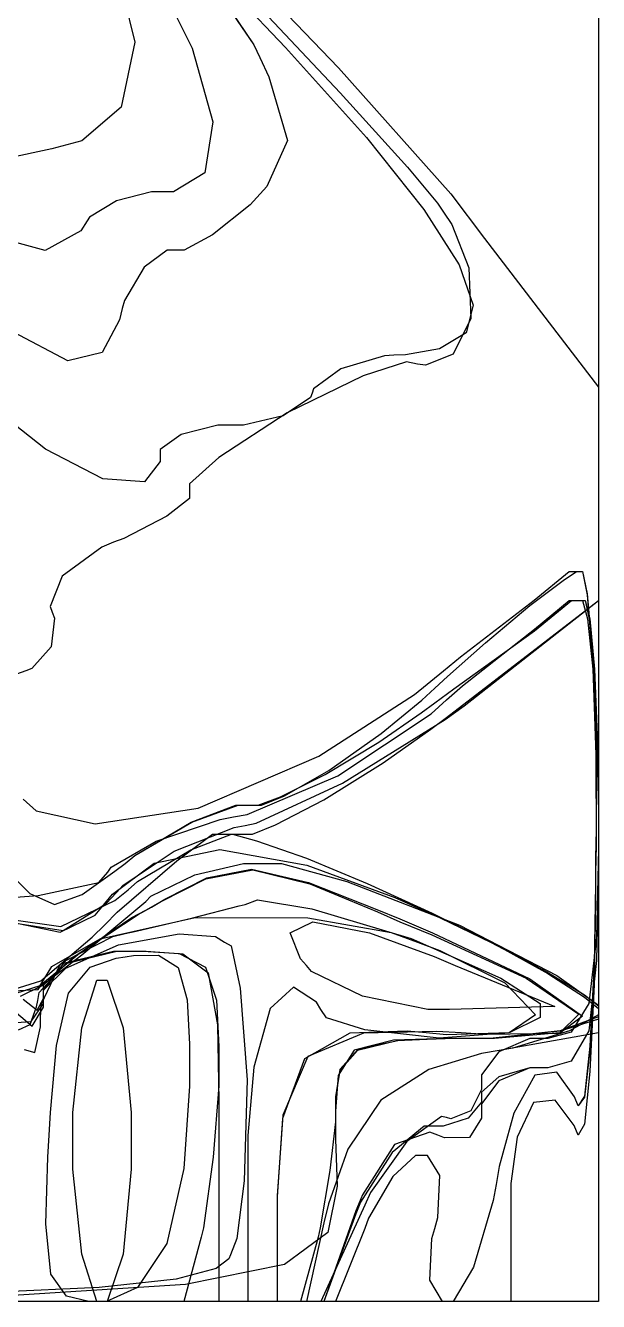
# Model space of a CAD drawing. Extents: x 0 to 1.19, y 0.01 to 1.31.
# Drawn here: x 0.9832 to 1.1875, y 0.0139 to 0.469 of the extents above; entities that cross this region are included whole.
import ezdxf

# ---------------------------------------------------------------- set-up
doc = ezdxf.new("R2010")
doc.units = 0
doc.layers.get('0').update_dxf_attribs({"linetype": 'CONTINUOUS'})

msp = doc.modelspace()

# ---------------------------------------------------------------- linework, layer by layer
at = {"color": 250}
for p, q in [((1.1875, 1.30556), (1.1875, 0.01389)), ((1.02512, 0.52653), (1.09483, 0.45388)), ((1.04791, 0.49067), (1.0759, 0.46115)), ((1.06386, 0.47846), (1.09543, 0.44504)), ((1.05593, 0.47493), (1.06456, 0.46208)), ((1.06456, 0.46208), (1.06668, 0.45763)), ((1.0759, 0.46115), (1.10476, 0.42904)), ((1.06668, 0.45763), (1.06999, 0.45068)), ((1.06999, 0.45068), (1.07666, 0.42801)), ((1.09483, 0.45388), (1.13487, 0.40896)), ((1.09543, 0.44504), (1.11936, 0.41846)), ((1.07666, 0.42801), (1.06928, 0.41157)), ((1.10476, 0.42904), (1.12527, 0.40343)), ((1.11936, 0.41846), (1.13015, 0.4056)), ((1.06928, 0.41157), (1.06565, 0.40766)), ((1.06326, 0.40506), (1.04986, 0.39437)), ((1.06565, 0.40766), (1.06326, 0.40506)), ((1.13015, 0.4056), (1.13227, 0.40245)), ((1.13487, 0.40896), (1.14686, 0.39307)), ((1.12527, 0.40343), (1.13786, 0.38368)), ((1.13227, 0.40245), (1.13525, 0.39806)), ((1.13525, 0.39806), (1.14122, 0.3826)), ((1.04986, 0.39437), (1.03977, 0.38889)), ((1.14686, 0.39307), (1.1875, 0.33995)), ((1.03369, 0.38889), (1.0255, 0.38281)), ((1.03646, 0.38889), (1.03369, 0.38889)), ((1.03977, 0.38889), (1.03646, 0.38889)), ((1.0255, 0.38281), (1.01845, 0.37093)), ((1.13786, 0.38368), (1.1428, 0.36925)), ((1.14122, 0.3826), (1.14204, 0.36447)), ((1.01845, 0.37093), (1.01769, 0.36806)), ((1.1428, 0.36925), (1.1403, 0.35943)), ((1.01769, 0.36806), (1.01666, 0.36399)), ((1.14204, 0.36447), (1.13563, 0.35178)), ((0.99826, 0.34934), (0.97884, 0.35959)), ((1.01666, 0.36399), (1.01047, 0.35238)), ((1.1403, 0.35943), (1.13081, 0.35373)), ((1.01047, 0.35238), (0.99826, 0.34934)), ((1.11117, 0.35118), (1.09565, 0.34657)), ((1.11458, 0.3514), (1.11117, 0.35118)), ((1.11865, 0.35156), (1.11458, 0.3514)), ((1.13081, 0.35373), (1.11865, 0.35156)), ((1.13563, 0.35178), (1.12587, 0.34782)), ((1.09565, 0.34657), (1.08588, 0.33941)), ((1.11903, 0.34907), (1.10362, 0.34408)), ((1.12294, 0.34825), (1.11903, 0.34907)), ((1.12587, 0.34782), (1.12294, 0.34825)), ((1.10362, 0.34408), (1.07644, 0.33084)), ((1.08539, 0.33784), (1.08485, 0.33632)), ((1.08588, 0.33941), (1.08539, 0.33784)), ((1.1875, 0.33995), (1.1875, 0.01389)), ((1.08485, 0.33632), (1.07509, 0.32981)), ((0.99034, 0.31793), (0.97287, 0.33165)), ((1.07644, 0.33084), (1.05214, 0.31489)), ((1.07509, 0.32981), (1.06093, 0.32639)), ((1.03863, 0.32313), (1.03125, 0.31776)), ((1.05181, 0.32639), (1.03863, 0.32313)), ((1.05626, 0.32639), (1.05181, 0.32639)), ((1.06093, 0.32639), (1.05626, 0.32639)), ((1.0108, 0.30729), (0.99034, 0.31793)), ((1.03125, 0.31776), (1.03125, 0.31597)), ((1.03125, 0.31597), (1.03125, 0.31353)), ((1.05214, 0.31489), (1.04167, 0.30556)), ((1.03125, 0.31353), (1.02555, 0.30621)), ((1.02555, 0.30621), (1.0108, 0.30729)), ((1.04167, 0.30556), (1.04167, 0.30241)), ((1.04167, 0.30241), (1.04167, 0.30035)), ((1.04167, 0.30035), (1.03358, 0.294)), ((1.03358, 0.294), (1.01823, 0.28602)), ((1.01042, 0.28293), (0.9962, 0.27262)), ((1.01459, 0.28472), (1.01042, 0.28293)), ((1.01823, 0.28602), (1.01459, 0.28472)), ((1.16455, 0.26405), (1.17708, 0.27431)), ((1.17486, 0.27105), (1.17963, 0.27431)), ((1.17708, 0.27431), (1.18126, 0.27431)), ((1.17963, 0.27431), (1.18126, 0.27431)), ((1.18126, 0.27431), (1.1818, 0.27431)), ((1.18126, 0.27431), (1.1818, 0.27431)), ((1.1818, 0.27431), (1.18348, 0.2659)), ((1.1818, 0.27431), (1.18348, 0.26628)), ((0.9962, 0.27262), (0.99192, 0.26183)), ((1.16303, 0.2621), (1.17486, 0.27105)), ((1.13824, 0.24387), (1.16455, 0.26405)), ((1.18348, 0.26628), (1.18538, 0.24436)), ((1.18348, 0.2659), (1.18538, 0.24295)), ((0.99192, 0.26183), (0.99273, 0.25971)), ((0.99273, 0.25971), (0.99349, 0.25765)), ((1.14724, 0.24886), (1.16303, 0.2621)), ((1.16466, 0.25309), (1.17784, 0.26389)), ((1.17784, 0.26389), (1.18229, 0.26389)), ((1.18229, 0.26389), (1.18278, 0.26389)), ((1.18278, 0.26389), (1.18441, 0.25624)), ((0.99349, 0.25765), (0.9923, 0.2474)), ((1.18441, 0.25624), (1.18593, 0.23541)), ((1.13591, 0.23242), (1.16466, 0.25309)), ((0.9923, 0.2474), (0.98541, 0.23969)), ((1.13363, 0.23676), (1.14724, 0.24886)), ((1.13227, 0.23888), (1.13824, 0.24387)), ((1.18538, 0.24436), (1.18652, 0.21191)), ((1.18538, 0.24295), (1.18652, 0.20888)), ((0.98334, 0.23888), (0.97705, 0.23655)), ((0.98541, 0.23969), (0.98334, 0.23888)), ((1.12185, 0.23036), (1.13227, 0.23888)), ((1.12918, 0.23264), (1.13363, 0.23676)), ((1.12451, 0.22841), (1.12918, 0.23264)), ((1.12918, 0.22743), (1.13591, 0.23242)), ((1.18593, 0.23541), (1.18669, 0.20459)), ((1.08773, 0.20844), (1.12185, 0.23036)), ((1.10997, 0.21647), (1.12451, 0.22841)), ((1.10921, 0.21343), (1.12429, 0.2238)), ((1.12429, 0.2238), (1.12918, 0.22743)), ((1.09136, 0.20323), (1.10997, 0.21647)), ((1.09006, 0.20182), (1.10921, 0.21343)), ((1.18652, 0.21191), (1.18663, 0.18213)), ((1.04476, 0.18983), (1.08773, 0.20844)), ((1.18652, 0.20888), (1.18663, 0.17746)), ((1.07406, 0.1939), (1.09006, 0.20182)), ((1.07552, 0.19428), (1.09136, 0.20323)), ((1.18669, 0.20459), (1.18663, 0.17638)), ((0.98231, 0.19303), (0.98703, 0.18891)), ((1.06613, 0.19097), (1.07406, 0.1939)), ((1.06728, 0.19097), (1.07552, 0.19428)), ((0.98703, 0.18891), (1.00803, 0.18424)), ((1.00803, 0.18424), (1.04476, 0.18983)), ((1.04226, 0.1849), (1.05821, 0.19097)), ((1.04243, 0.1849), (1.05903, 0.19097)), ((1.05821, 0.19097), (1.06353, 0.19097)), ((1.05903, 0.19097), (1.06456, 0.19097)), ((1.06353, 0.19097), (1.06613, 0.19097)), ((1.06456, 0.19097), (1.06728, 0.19097)), ((1.02214, 0.17301), (1.04243, 0.1849)), ((1.02214, 0.17301), (1.04226, 0.1849)), ((1.18663, 0.18213), (1.18647, 0.1722)), ((1.01877, 0.17014), (1.02214, 0.17301)), ((1.01877, 0.17014), (1.02214, 0.17301)), ((1.18663, 0.17746), (1.18647, 0.16699)), ((1.18663, 0.17638), (1.18647, 0.16699)), ((1.01497, 0.16732), (1.01877, 0.17014)), ((1.01497, 0.16732), (1.01877, 0.17014)), ((1.18647, 0.1722), (1.18647, 0.16271)), ((0.97575, 0.16819), (0.98475, 0.15945)), ((0.97575, 0.16819), (0.98475, 0.15945)), ((1.00336, 0.15902), (1.01497, 0.16732)), ((1.00336, 0.15902), (1.01497, 0.16732)), ((1.18647, 0.16699), (1.18647, 0.15701)), ((1.18647, 0.16699), (1.18647, 0.15804)), ((0.98475, 0.15945), (0.99349, 0.15544)), ((0.98475, 0.15945), (0.99349, 0.15544)), ((1.18647, 0.16271), (1.18593, 0.13422)), ((0.99349, 0.15544), (1.00336, 0.15902)), ((0.99349, 0.15544), (1.00336, 0.15902)), ((1.18647, 0.15804), (1.18593, 0.13113)), ((1.18647, 0.15701), (1.18593, 0.1269)), ((1.18593, 0.13422), (1.18446, 0.10493)), ((1.18593, 0.13113), (1.18446, 0.10346)), ((1.18593, 0.1269), (1.18446, 0.09592)), ((1.18446, 0.10493), (1.18251, 0.08713)), ((1.18446, 0.10346), (1.18251, 0.08675)), ((1.17269, 0.0957), (1.16482, 0.09462)), ((1.17269, 0.0957), (1.16482, 0.09462)), ((1.17898, 0.08691), (1.17269, 0.0957)), ((1.17898, 0.08691), (1.17269, 0.0957)), ((1.18446, 0.09592), (1.18251, 0.07709)), ((1.16482, 0.09462), (1.15733, 0.08105)), ((1.16482, 0.09462), (1.15733, 0.08105)), ((1.18023, 0.08366), (1.17898, 0.08691)), ((1.18023, 0.08366), (1.17898, 0.08691)), ((1.18251, 0.08713), (1.18023, 0.08366)), ((1.18251, 0.08675), (1.18023, 0.08366)), ((1.16433, 0.08485), (1.15853, 0.07254)), ((1.17204, 0.08567), (1.16433, 0.08485)), ((1.17887, 0.07666), (1.17204, 0.08567)), ((1.18023, 0.08366), (1.18023, 0.08366)), ((1.18023, 0.08366), (1.18023, 0.08366)), ((1.15733, 0.08105), (1.15213, 0.06201)), ((1.15733, 0.08105), (1.15213, 0.06201)), ((1.18023, 0.07324), (1.17887, 0.07666)), ((1.18251, 0.07709), (1.18023, 0.07324)), ((1.18023, 0.07324), (1.18023, 0.07324)), ((1.15853, 0.07254), (1.15625, 0.05594)), ((1.12229, 0.06597), (1.11415, 0.05843)), ((1.12229, 0.06597), (1.11415, 0.05843)), ((1.125, 0.06597), (1.12229, 0.06597)), ((1.125, 0.06597), (1.12229, 0.06597)), ((1.12647, 0.06597), (1.125, 0.06597)), ((1.12647, 0.06597), (1.125, 0.06597)), ((1.13097, 0.05881), (1.12647, 0.06597)), ((1.13097, 0.05881), (1.12647, 0.06597)), ((1.15213, 0.06201), (1.15104, 0.05556)), ((1.15213, 0.06201), (1.15104, 0.05556)), ((1.11415, 0.05843), (1.10547, 0.04362)), ((1.11415, 0.05843), (1.10547, 0.04362)), ((1.13021, 0.04384), (1.13097, 0.05881)), ((1.13021, 0.04384), (1.13097, 0.05881)), ((1.15104, 0.05556), (1.14996, 0.04986)), ((1.15104, 0.05556), (1.14996, 0.04986)), ((1.15625, 0.05594), (1.15625, 0.05035)), ((1.15625, 0.05035), (1.15625, 0.01389)), ((1.14996, 0.04986), (1.14296, 0.02615)), ((1.14996, 0.04986), (1.14296, 0.02615)), ((1.10547, 0.04362), (1.10417, 0.03993)), ((1.10547, 0.04362), (1.10417, 0.03993)), ((1.12918, 0.03993), (1.13021, 0.04384)), ((1.12918, 0.03993), (1.13021, 0.04384)), ((1.10417, 0.03993), (1.09375, 0.01389)), ((1.10417, 0.03993), (1.09375, 0.01389)), ((1.12809, 0.0363), (1.12918, 0.03993)), ((1.12809, 0.0363), (1.12918, 0.03993)), ((1.12733, 0.02148), (1.12809, 0.0363)), ((1.12733, 0.02148), (1.12809, 0.0363)), ((1.14296, 0.02615), (1.13574, 0.01389)), ((1.14296, 0.02615), (1.13574, 0.01389)), ((1.13184, 0.01389), (1.12733, 0.02148)), ((1.13184, 0.01389), (1.12733, 0.02148)), ((1.1875, 0.01389), (0, 0.01389)), ((1.1875, 0.01389), (0, 0.01389)), ((1.15625, 0.01389), (0, 0.01389)), ((1.09375, 0.01389), (0, 0.01389)), ((1.09375, 0.01389), (0, 0.01389)), ((1.13336, 0.01389), (1.13184, 0.01389)), ((1.13336, 0.01389), (1.13184, 0.01389)), ((1.13574, 0.01389), (1.13336, 0.01389)), ((1.13574, 0.01389), (1.13336, 0.01389))]:
    msp.add_line(p, q, dxfattribs=at)
at = {"color": 27}
for p, q in [((1.01487, 0.49246), (1.02214, 0.46311)), ((1.02214, 0.46311), (1.01725, 0.43989)), ((1.01725, 0.43989), (1.00326, 0.42784)), ((1.00326, 0.42784), (0.99794, 0.42638)), ((0.99262, 0.42502), (0.97651, 0.4216)), ((0.99794, 0.42638), (0.99262, 0.42502)), ((1.13959, 0.2264), (1.1875, 0.26389)), ((1.1875, 0.26389), (1.1875, 0.1097)), ((1.13281, 0.22146), (1.13959, 0.2264)), ((1.09619, 0.19878), (1.13281, 0.22146)), ((1.06538, 0.18452), (1.09619, 0.19878)), ((1.03619, 0.17448), (1.05756, 0.18294)), ((1.05756, 0.18294), (1.06147, 0.1837)), ((1.06147, 0.1837), (1.06538, 0.18452)), ((1.01796, 0.16233), (1.03619, 0.17448)), ((1.01194, 0.15582), (1.01563, 0.15972)), ((1.01563, 0.15972), (1.01796, 0.16233)), ((0.99658, 0.14621), (1.01194, 0.15582)), ((0.97814, 0.14904), (0.99658, 0.14621)), ((1.1875, 0.1097), (1.15207, 0.10346)), ((1.14573, 0.10232), (1.12706, 0.09668)), ((1.15207, 0.10346), (1.14573, 0.10232)), ((1.12706, 0.09668), (1.10986, 0.08567)), ((1.10986, 0.08567), (1.09814, 0.0682)), ((1.09814, 0.0682), (1.0912, 0.04867)), ((1.0912, 0.04867), (1.08957, 0.04199)), ((1.08957, 0.04199), (1.08333, 0.01389)), ((1.08333, 0.01389), (0, 0.01389))]:
    msp.add_line(p, q, dxfattribs=at)
at = {"color": 39}
for p, q in [((1.02707, 0.49219), (1.04264, 0.46088)), ((1.04264, 0.46088), (1.04997, 0.43462)), ((1.04997, 0.43462), (1.04709, 0.4165)), ((1.04709, 0.4165), (1.03597, 0.40972)), ((1.0281, 0.40972), (1.01563, 0.40647)), ((1.03228, 0.40972), (1.0281, 0.40972)), ((1.03597, 0.40972), (1.03228, 0.40972)), ((1.01563, 0.40647), (1.00597, 0.40061)), ((1.00597, 0.40061), (1.00521, 0.39931)), ((1.00521, 0.39931), (1.00293, 0.39572)), ((0.99013, 0.38878), (0.96837, 0.39464)), ((1.00293, 0.39572), (0.99013, 0.38878)), ((1.16471, 0.25363), (1.17708, 0.26389)), ((1.17708, 0.26389), (1.18126, 0.26389)), ((1.18126, 0.26389), (1.1818, 0.26389)), ((1.1818, 0.26389), (1.18354, 0.25732)), ((1.18354, 0.25732), (1.18549, 0.23942)), ((1.13905, 0.23345), (1.16471, 0.25363)), ((1.18549, 0.23942), (1.18696, 0.21294)), ((1.13336, 0.22846), (1.13905, 0.23345)), ((1.12788, 0.22353), (1.13336, 0.22846)), ((1.09451, 0.20139), (1.12788, 0.22353)), ((1.18696, 0.21294), (1.1875, 0.18869)), ((1.06223, 0.18761), (1.09451, 0.20139)), ((1.05257, 0.18576), (1.05729, 0.18679)), ((1.05729, 0.18679), (1.06223, 0.18761)), ((1.1875, 0.18869), (1.1875, 0.18056)), ((1.02978, 0.17811), (1.05257, 0.18576)), ((1.01378, 0.16884), (1.02978, 0.17811)), ((1.1875, 0.18056), (1.1875, 0.16933)), ((1.01248, 0.16699), (1.01378, 0.16884)), ((1.1875, 0.16933), (1.18685, 0.13547)), ((1.00933, 0.16336), (1.01248, 0.16699)), ((0.98763, 0.15864), (1.00933, 0.16336)), ((0.94021, 0.15544), (0.98763, 0.15864)), ((1.18685, 0.13547), (1.18408, 0.11041)), ((1.18408, 0.11041), (1.17779, 0.09956)), ((1.16298, 0.09722), (1.15191, 0.09397)), ((1.16667, 0.09722), (1.16298, 0.09722)), ((1.16943, 0.09722), (1.16667, 0.09722)), ((1.17779, 0.09956), (1.16943, 0.09722)), ((1.15191, 0.09397), (1.14583, 0.0886)), ((1.14583, 0.0886), (1.14583, 0.08681)), ((1.14583, 0.08681), (1.14583, 0.08496)), ((1.14583, 0.08496), (1.141, 0.07926)), ((1.141, 0.07926), (1.13211, 0.07639)), ((1.12532, 0.07639), (1.11393, 0.06706)), ((1.12918, 0.07639), (1.12532, 0.07639)), ((1.13211, 0.07639), (1.12918, 0.07639)), ((1.11393, 0.06706), (1.10259, 0.04932)), ((1.10259, 0.04932), (1.10102, 0.04514)), ((1.10102, 0.04514), (1.08957, 0.01389)), ((1.08957, 0.01389), (0, 0.01389))]:
    msp.add_line(p, q, dxfattribs=at)
at = {"color": 29}
for p, q in [((1.05577, 0.47493), (1.06456, 0.46208)), ((1.06456, 0.46208), (1.06668, 0.45763)), ((1.06668, 0.45763), (1.06999, 0.45068)), ((1.06999, 0.45068), (1.07666, 0.42801)), ((1.07666, 0.42801), (1.06928, 0.41157)), ((1.06928, 0.41157), (1.06565, 0.40766)), ((1.06326, 0.40506), (1.04986, 0.39437)), ((1.06565, 0.40766), (1.06326, 0.40506)), ((1.04986, 0.39437), (1.03977, 0.38889)), ((1.03369, 0.38889), (1.0255, 0.38281)), ((1.03646, 0.38889), (1.03369, 0.38889)), ((1.03977, 0.38889), (1.03646, 0.38889)), ((1.0255, 0.38281), (1.01845, 0.37093)), ((1.01845, 0.37093), (1.01769, 0.36806)), ((1.01769, 0.36806), (1.01666, 0.36399)), ((0.99826, 0.34934), (0.97884, 0.35959)), ((1.01666, 0.36399), (1.01047, 0.35238)), ((1.01047, 0.35238), (0.99826, 0.34934)), ((1.16466, 0.25309), (1.17784, 0.26389)), ((1.17784, 0.26389), (1.18229, 0.26389)), ((1.18229, 0.26389), (1.18278, 0.26389)), ((1.18278, 0.26389), (1.18441, 0.25732)), ((1.18441, 0.25732), (1.18603, 0.23942)), ((1.13591, 0.23242), (1.16466, 0.25309)), ((1.18603, 0.23942), (1.18712, 0.21294)), ((1.12918, 0.22743), (1.13591, 0.23242)), ((1.10921, 0.21343), (1.12429, 0.2238)), ((1.12429, 0.2238), (1.12918, 0.22743)), ((1.09006, 0.20182), (1.10921, 0.21343)), ((1.18712, 0.21294), (1.1875, 0.18869)), ((1.07406, 0.1939), (1.09006, 0.20182)), ((1.06613, 0.19097), (1.07406, 0.1939)), ((1.04226, 0.1849), (1.05821, 0.19097)), ((1.05821, 0.19097), (1.06353, 0.19097)), ((1.06353, 0.19097), (1.06613, 0.19097)), ((1.1875, 0.18869), (1.1875, 0.18056)), ((1.02214, 0.17301), (1.04226, 0.1849)), ((1.1875, 0.18056), (1.1875, 0.16933)), ((1.01877, 0.17014), (1.02214, 0.17301)), ((1.01497, 0.16732), (1.01877, 0.17014)), ((1.1875, 0.16933), (1.18685, 0.13547)), ((0.97575, 0.16819), (0.98475, 0.15945)), ((1.00336, 0.15902), (1.01497, 0.16732)), ((0.98475, 0.15945), (0.99349, 0.15544)), ((0.99349, 0.15544), (1.00336, 0.15902)), ((1.18685, 0.13547), (1.18408, 0.11041)), ((1.18408, 0.11041), (1.17779, 0.09956)), ((1.16298, 0.09722), (1.15191, 0.09256)), ((1.16667, 0.09722), (1.16298, 0.09722)), ((1.16943, 0.09722), (1.16667, 0.09722)), ((1.17779, 0.09956), (1.16943, 0.09722)), ((1.15191, 0.09256), (1.14583, 0.08436)), ((1.14583, 0.08436), (1.14583, 0.0816)), ((1.14583, 0.07932), (1.14149, 0.07237)), ((1.14583, 0.0816), (1.14583, 0.07932)), ((1.12733, 0.07433), (1.1148, 0.06988)), ((1.13021, 0.07324), (1.12733, 0.07433)), ((1.13254, 0.07221), (1.13021, 0.07324)), ((1.1148, 0.06988), (1.10335, 0.05192)), ((1.14149, 0.07237), (1.13254, 0.07221)), ((1.10335, 0.05192), (1.10102, 0.04617)), ((1.10102, 0.04617), (1.08957, 0.01389)), ((1.08957, 0.01389), (0, 0.01389))]:
    msp.add_line(p, q, dxfattribs=at)
at = {"color": 37}
for p, q in [((1.13336, 0.22222), (1.1875, 0.26389)), ((1.1875, 0.26389), (1.1875, 0.1097)), ((1.12777, 0.21804), (1.13336, 0.22222)), ((1.11068, 0.20605), (1.12777, 0.21804)), ((1.08957, 0.19282), (1.11068, 0.20605)), ((1.07237, 0.18387), (1.08957, 0.19282)), ((1.06418, 0.18056), (1.07237, 0.18387)), ((1.04216, 0.17497), (1.05664, 0.18056)), ((1.05664, 0.18056), (1.06147, 0.18056)), ((1.06147, 0.18056), (1.06418, 0.18056)), ((1.02317, 0.16363), (1.04216, 0.17497)), ((1.02902, 0.17019), (1.05246, 0.17508)), ((1.05246, 0.17508), (1.0835, 0.16949)), ((1.01416, 0.15918), (1.02902, 0.17019)), ((1.0835, 0.16949), (1.11485, 0.15799)), ((1.01508, 0.15685), (1.0198, 0.16075)), ((1.0198, 0.16075), (1.02317, 0.16363)), ((0.99582, 0.14762), (1.01508, 0.15685)), ((1.01042, 0.15451), (1.01416, 0.15918)), ((1.11485, 0.15799), (1.125, 0.15348)), ((0.97656, 0.15039), (0.99582, 0.14762)), ((0.99555, 0.14556), (1.00803, 0.15169)), ((1.00803, 0.15169), (1.01042, 0.15451)), ((1.125, 0.15348), (1.13108, 0.15072)), ((1.13108, 0.15072), (1.14925, 0.14198)), ((0.97786, 0.14931), (0.99555, 0.14556)), ((1.14925, 0.14198), (1.16911, 0.13151)), ((1.16911, 0.13151), (1.18256, 0.12321)), ((1.18256, 0.12321), (1.1875, 0.11936)), ((1.1875, 0.11936), (1.1875, 0.11806)), ((1.1875, 0.11616), (1.17719, 0.11041)), ((1.1875, 0.11806), (1.1875, 0.11616)), ((1.1875, 0.1097), (1.15207, 0.10346)), ((1.17719, 0.11041), (1.15701, 0.10428)), ((1.14573, 0.10232), (1.12706, 0.09668)), ((1.14573, 0.10232), (1.12706, 0.09668)), ((1.15207, 0.10346), (1.14573, 0.10232)), ((1.15207, 0.10346), (1.14573, 0.10232)), ((1.15701, 0.10428), (1.15207, 0.10346)), ((1.12706, 0.09668), (1.10986, 0.08567)), ((1.12706, 0.09668), (1.10986, 0.08567)), ((1.10986, 0.08567), (1.09814, 0.0682)), ((1.10986, 0.08567), (1.09814, 0.0682)), ((1.09814, 0.0682), (1.0912, 0.04867)), ((1.09814, 0.0682), (1.0912, 0.04867)), ((1.0912, 0.04867), (1.08957, 0.04199)), ((1.0912, 0.04867), (1.08957, 0.04199)), ((1.08957, 0.04199), (1.08333, 0.01389)), ((1.08957, 0.04199), (1.08333, 0.01389)), ((1.08333, 0.01389), (0, 0.01389)), ((1.08333, 0.01389), (0, 0.01389))]:
    msp.add_line(p, q, dxfattribs=at)
at = {"color": 251}
for p, q in [((1.13959, 0.2264), (1.1875, 0.26389)), ((1.1875, 0.26389), (1.1875, 0.18576)), ((1.13281, 0.22146), (1.13959, 0.2264)), ((1.09619, 0.19878), (1.13281, 0.22146)), ((1.06538, 0.18452), (1.09619, 0.19878)), ((1.03619, 0.17448), (1.05756, 0.18294)), ((1.05756, 0.18294), (1.06147, 0.1837)), ((1.06147, 0.1837), (1.06538, 0.18452)), ((1.1875, 0.18576), (1.1875, 0.17529)), ((1.01796, 0.16233), (1.03619, 0.17448)), ((1.1875, 0.17529), (1.18685, 0.14372)), ((1.01194, 0.15582), (1.01563, 0.15972)), ((1.01563, 0.15972), (1.01796, 0.16233)), ((0.99658, 0.14621), (1.01194, 0.15582)), ((0.97814, 0.14904), (0.99658, 0.14621)), ((1.18685, 0.14372), (1.18408, 0.12017)), ((1.18408, 0.12017), (1.17779, 0.10992)), ((1.17779, 0.10992), (1.16943, 0.10764)), ((1.16298, 0.10764), (1.15191, 0.10297)), ((1.16667, 0.10764), (1.16298, 0.10764)), ((1.16943, 0.10764), (1.16667, 0.10764)), ((1.15191, 0.10297), (1.14583, 0.09478)), ((1.14583, 0.09478), (1.14583, 0.09201)), ((1.14583, 0.09201), (1.14583, 0.08952)), ((1.14583, 0.08952), (1.14193, 0.08187)), ((1.13151, 0.07981), (1.11914, 0.07096)), ((1.13336, 0.07954), (1.13151, 0.07981)), ((1.13487, 0.07905), (1.13336, 0.07954)), ((1.14193, 0.08187), (1.13487, 0.07905)), ((1.11914, 0.07096), (1.10623, 0.05273)), ((1.10623, 0.05273), (1.10417, 0.04829)), ((1.10417, 0.04829), (1.08854, 0.01389)), ((1.08854, 0.01389), (0, 0.01389))]:
    msp.add_line(p, q, dxfattribs=at)
at = {"color": 8}
for p, q in [((1.16471, 0.25363), (1.17708, 0.26389)), ((1.17708, 0.26389), (1.18126, 0.26389)), ((1.18126, 0.26389), (1.1818, 0.26389)), ((1.1818, 0.26389), (1.18354, 0.25732)), ((1.18354, 0.25732), (1.18549, 0.23942)), ((1.13905, 0.23345), (1.16471, 0.25363)), ((1.18549, 0.23942), (1.18696, 0.21294)), ((1.13336, 0.22846), (1.13905, 0.23345)), ((1.12788, 0.22353), (1.13336, 0.22846)), ((1.09451, 0.20139), (1.12788, 0.22353)), ((1.18696, 0.21294), (1.1875, 0.18869)), ((1.06223, 0.18761), (1.09451, 0.20139)), ((1.05257, 0.18576), (1.05729, 0.18679)), ((1.05729, 0.18679), (1.06223, 0.18761)), ((1.1875, 0.18869), (1.1875, 0.18056)), ((1.02978, 0.17811), (1.05257, 0.18576)), ((1.01378, 0.16884), (1.02978, 0.17811)), ((1.1875, 0.18056), (1.1875, 0.16933)), ((1.01248, 0.16699), (1.01378, 0.16884)), ((1.1875, 0.16933), (1.18685, 0.13547)), ((1.00933, 0.16336), (1.01248, 0.16699)), ((0.98763, 0.15864), (1.00933, 0.16336)), ((0.94021, 0.15544), (0.98763, 0.15864)), ((1.18685, 0.13547), (1.18408, 0.11041)), ((1.18408, 0.11041), (1.17779, 0.09956)), ((1.16298, 0.09722), (1.15191, 0.09256)), ((1.16667, 0.09722), (1.16298, 0.09722)), ((1.16943, 0.09722), (1.16667, 0.09722)), ((1.17779, 0.09956), (1.16943, 0.09722)), ((1.15191, 0.09256), (1.14583, 0.08436)), ((1.14583, 0.08436), (1.14583, 0.0816)), ((1.14583, 0.07932), (1.14149, 0.07237)), ((1.14583, 0.0816), (1.14583, 0.07932)), ((1.12733, 0.07433), (1.1148, 0.06988)), ((1.13021, 0.07324), (1.12733, 0.07433)), ((1.13254, 0.07221), (1.13021, 0.07324)), ((1.1148, 0.06988), (1.10335, 0.05192)), ((1.14149, 0.07237), (1.13254, 0.07221)), ((1.10335, 0.05192), (1.10102, 0.04617)), ((1.10102, 0.04617), (1.08957, 0.01389)), ((1.08957, 0.01389), (0, 0.01389))]:
    msp.add_line(p, q, dxfattribs=at)
at = {"color": 252}
for p, q in [((1.03711, 0.17106), (1.04986, 0.18056)), ((1.04986, 0.18056), (1.05414, 0.18056)), ((1.05414, 0.18056), (1.05697, 0.18056)), ((1.05697, 0.18056), (1.06554, 0.17822)), ((1.06554, 0.17822), (1.08333, 0.17198)), ((1.01584, 0.15272), (1.03711, 0.17106)), ((1.08333, 0.17198), (1.10503, 0.16298)), ((1.0313, 0.15647), (1.04753, 0.16461)), ((1.04753, 0.16461), (1.06429, 0.16786)), ((1.06429, 0.16786), (1.08458, 0.16287)), ((1.08458, 0.16287), (1.10867, 0.15283)), ((1.10503, 0.16298), (1.1282, 0.15234)), ((1.02604, 0.15348), (1.0313, 0.15647)), ((1.00038, 0.13683), (1.02105, 0.15088)), ((1.00982, 0.14323), (1.04373, 0.15088)), ((1.01145, 0.14827), (1.01584, 0.15272)), ((1.02105, 0.15088), (1.02604, 0.15348)), ((1.04373, 0.15088), (1.08388, 0.15077)), ((1.08388, 0.15077), (1.11361, 0.14551)), ((1.10867, 0.15283), (1.11664, 0.14931)), ((1.1282, 0.15234), (1.1505, 0.14128)), ((1.007, 0.14388), (1.01145, 0.14827)), ((1.11664, 0.14931), (1.12804, 0.14464)), ((0.98866, 0.1282), (1.007, 0.14388)), ((0.99257, 0.13341), (1.00982, 0.14323)), ((1.11361, 0.14551), (1.12294, 0.14204)), ((1.12294, 0.14204), (1.13091, 0.13905)), ((1.12804, 0.14464), (1.16173, 0.12918)), ((1.1505, 0.14128), (1.16943, 0.13091)), ((0.98958, 0.12668), (1.00038, 0.13683)), ((1.13091, 0.13905), (1.15413, 0.1275)), ((0.98958, 0.12847), (0.99257, 0.13341)), ((0.97917, 0.12533), (0.98866, 0.1282)), ((0.98839, 0.12657), (0.98958, 0.12847)), ((1.15413, 0.1275), (1.16509, 0.1161)), ((1.16173, 0.12918), (1.18045, 0.11637)), ((1.16943, 0.13091), (1.18256, 0.12245)), ((0.97982, 0.12381), (0.98839, 0.12657)), ((0.98958, 0.12326), (0.98958, 0.12668)), ((0.98958, 0.12191), (0.98958, 0.12326)), ((0.98237, 0.12169), (0.98736, 0.11784)), ((0.98736, 0.11784), (0.98958, 0.12191)), ((1.18256, 0.12245), (1.1875, 0.11838)), ((1.1875, 0.11838), (1.1875, 0.11703)), ((1.16509, 0.1161), (1.15571, 0.10965)), ((1.18045, 0.11637), (1.17377, 0.10965)), ((1.1875, 0.1154), (1.17383, 0.11041)), ((1.1875, 0.11703), (1.1875, 0.1154)), ((1.0988, 0.10954), (1.08268, 0.10048)), ((1.11925, 0.11035), (1.0988, 0.10954)), ((1.12603, 0.1097), (1.11925, 0.11035)), ((1.13336, 0.10899), (1.12603, 0.1097)), ((1.15571, 0.10965), (1.13336, 0.10899)), ((1.17383, 0.11041), (1.14893, 0.10764)), ((1.17377, 0.10965), (1.15044, 0.10764)), ((1.11437, 0.10704), (1.10037, 0.10352)), ((1.11659, 0.10699), (1.10178, 0.1039)), ((1.13406, 0.10764), (1.11437, 0.10704)), ((1.13612, 0.10764), (1.11659, 0.10699)), ((1.14063, 0.10764), (1.13406, 0.10764)), ((1.14269, 0.10764), (1.13612, 0.10764)), ((1.14893, 0.10764), (1.14063, 0.10764)), ((1.15044, 0.10764), (1.14269, 0.10764)), ((1.08268, 0.10048), (1.07487, 0.0791)), ((1.10037, 0.10352), (1.09473, 0.09446)), ((1.10178, 0.1039), (1.09522, 0.09668)), ((1.09522, 0.09668), (1.09375, 0.08691)), ((1.09473, 0.09446), (1.09375, 0.08171)), ((1.09375, 0.08691), (1.09375, 0.08366)), ((1.09375, 0.08366), (1.09375, 0.07791)), ((1.07487, 0.0791), (1.07292, 0.05127)), ((1.09375, 0.07791), (1.09174, 0.06066)), ((1.09375, 0.08171), (1.09375, 0.07742)), ((1.09375, 0.07742), (1.09375, 0.07183)), ((1.09375, 0.07183), (1.09435, 0.05496)), ((1.09174, 0.06066), (1.08827, 0.0402)), ((1.09435, 0.05496), (1.09093, 0.03852)), ((1.07292, 0.05127), (1.07292, 0.04199)), ((1.07292, 0.04199), (1.07292, 0.01389)), ((1.09093, 0.03852), (1.07552, 0.02713)), ((1.08751, 0.03678), (1.08127, 0.01389)), ((1.08827, 0.0402), (1.08751, 0.03678)), ((1.07552, 0.02713), (1.0402, 0.01991)), ((1.0402, 0.01991), (0.977, 0.0159)), ((1.08127, 0.01389), (0, 0.01389)), ((1.07292, 0.01389), (0, 0.01389))]:
    msp.add_line(p, q, dxfattribs=at)
at = {"color": 47}
for p, q in [((1.03711, 0.17106), (1.04986, 0.18056)), ((1.04986, 0.18056), (1.05414, 0.18056)), ((1.05414, 0.18056), (1.05697, 0.18056)), ((1.05697, 0.18056), (1.06554, 0.17822)), ((1.06554, 0.17822), (1.08333, 0.17198)), ((1.01584, 0.15272), (1.03711, 0.17106)), ((1.08333, 0.17198), (1.10503, 0.16298)), ((1.10503, 0.16298), (1.1282, 0.15234)), ((1.01145, 0.14827), (1.01584, 0.15272)), ((1.1282, 0.15234), (1.1505, 0.14128)), ((1.007, 0.14388), (1.01145, 0.14827)), ((0.98866, 0.1282), (1.007, 0.14388)), ((1.1505, 0.14128), (1.16943, 0.13091)), ((0.97917, 0.12533), (0.98866, 0.1282)), ((1.16943, 0.13091), (1.18256, 0.12245)), ((1.18256, 0.12245), (1.1875, 0.11838)), ((1.1875, 0.11838), (1.1875, 0.11703)), ((1.1875, 0.1154), (1.17383, 0.11041)), ((1.1875, 0.11703), (1.1875, 0.1154)), ((1.17383, 0.11041), (1.14893, 0.10764)), ((1.11572, 0.10683), (1.10156, 0.10346)), ((1.13439, 0.10764), (1.11572, 0.10683)), ((1.14063, 0.10764), (1.13439, 0.10764)), ((1.14893, 0.10764), (1.14063, 0.10764)), ((1.10156, 0.10346), (1.09522, 0.09625)), ((1.09522, 0.09625), (1.09375, 0.08681)), ((1.09375, 0.08681), (1.09375, 0.08366)), ((1.09375, 0.08366), (1.09375, 0.07791)), ((1.09375, 0.07791), (1.09174, 0.06066)), ((1.09174, 0.06066), (1.08827, 0.0402)), ((1.08751, 0.03678), (1.08127, 0.01389)), ((1.08827, 0.0402), (1.08751, 0.03678)), ((1.08127, 0.01389), (0, 0.01389))]:
    msp.add_line(p, q, dxfattribs=at)
at = {"color": 25}
for p, q in [((1.04357, 0.16612), (1.06087, 0.17014)), ((1.06087, 0.17014), (1.06668, 0.17014)), ((1.06668, 0.17014), (1.07444, 0.17014)), ((1.07444, 0.17014), (1.09782, 0.16363)), ((1.02783, 0.15842), (1.04357, 0.16612)), ((1.09782, 0.16363), (1.13797, 0.14817)), ((1.0204, 0.1518), (1.02604, 0.15657)), ((1.02604, 0.15657), (1.02783, 0.15842)), ((1.00331, 0.13753), (1.0204, 0.1518)), ((1.13797, 0.14817), (1.17269, 0.13015)), ((0.98893, 0.12652), (1.00331, 0.13753)), ((1.17269, 0.13015), (1.1875, 0.11958)), ((0.98134, 0.12278), (0.98893, 0.12652)), ((1.1875, 0.11958), (1.1875, 0.11599)), ((1.1875, 0.11458), (1.17383, 0.1103)), ((1.1875, 0.11599), (1.1875, 0.11458)), ((1.17383, 0.1103), (1.14893, 0.10764)), ((1.11572, 0.10683), (1.10156, 0.10346)), ((1.13439, 0.10764), (1.11572, 0.10683)), ((1.14063, 0.10764), (1.13439, 0.10764)), ((1.14893, 0.10764), (1.14063, 0.10764)), ((1.10156, 0.10346), (1.09522, 0.09625)), ((1.09522, 0.09625), (1.09375, 0.08681)), ((1.09375, 0.08681), (1.09375, 0.08366)), ((1.09375, 0.08366), (1.09375, 0.07791)), ((1.09375, 0.07791), (1.09174, 0.06066)), ((1.09174, 0.06066), (1.08827, 0.0402)), ((1.08751, 0.03678), (1.08127, 0.01389)), ((1.08827, 0.0402), (1.08751, 0.03678)), ((1.08127, 0.01389), (0, 0.01389))]:
    msp.add_line(p, q, dxfattribs=at)
at = {"color": 35}
for p, q in [((1.03288, 0.15734), (1.0478, 0.16504)), ((1.0478, 0.16504), (1.0638, 0.16808)), ((1.0638, 0.16808), (1.08404, 0.16336)), ((1.08404, 0.16336), (1.10851, 0.1537)), ((1.0281, 0.15451), (1.03288, 0.15734)), ((1.00244, 0.13813), (1.02338, 0.15191)), ((1.02338, 0.15191), (1.0281, 0.15451)), ((1.10851, 0.1537), (1.11664, 0.15034)), ((1.11664, 0.15034), (1.12836, 0.14534)), ((1.12836, 0.14534), (1.16298, 0.12896)), ((0.98931, 0.12744), (1.00244, 0.13813)), ((0.98855, 0.12641), (0.98931, 0.12744)), ((1.16298, 0.12896), (1.18186, 0.11561)), ((0.9789, 0.12473), (0.98774, 0.12511)), ((0.98774, 0.12511), (0.98855, 0.12641)), ((1.18186, 0.11561), (1.17361, 0.10948)), ((1.10368, 0.10954), (1.08382, 0.10129)), ((1.12988, 0.11019), (1.10368, 0.10954)), ((1.13856, 0.1097), (1.12988, 0.11019)), ((1.14724, 0.10916), (1.13856, 0.1097)), ((1.17361, 0.10948), (1.14724, 0.10916)), ((1.08382, 0.10129), (1.07492, 0.0803)), ((1.07492, 0.0803), (1.07292, 0.0516)), ((1.07292, 0.0516), (1.07292, 0.04199)), ((1.07292, 0.04199), (1.07292, 0.01389)), ((1.07292, 0.01389), (0, 0.01389))]:
    msp.add_line(p, q, dxfattribs=at)
at = {"color": 9}
for p, q in [((1.04281, 0.15077), (1.05935, 0.15506)), ((1.05935, 0.15506), (1.06147, 0.15554)), ((1.06147, 0.15554), (1.06586, 0.15712)), ((1.06586, 0.15712), (1.08534, 0.15392)), ((1.02268, 0.14594), (1.04281, 0.15077)), ((1.08534, 0.15392), (1.12066, 0.14334)), ((1.01877, 0.14513), (1.02268, 0.14594)), ((1.07753, 0.1454), (1.08567, 0.14931)), ((1.08567, 0.14931), (1.10585, 0.1454)), ((0.9975, 0.13553), (1.01432, 0.1441)), ((0.99761, 0.13281), (1.01638, 0.14111)), ((1.01432, 0.1441), (1.01877, 0.14513)), ((1.01638, 0.14111), (1.03792, 0.14497)), ((1.03792, 0.14497), (1.05094, 0.1441)), ((1.05094, 0.1441), (1.05414, 0.14204)), ((1.05414, 0.14204), (1.05648, 0.14073)), ((1.08127, 0.13612), (1.07753, 0.1454)), ((1.10585, 0.1454), (1.12896, 0.13699)), ((1.12066, 0.14334), (1.15267, 0.12923)), ((1.05648, 0.14073), (1.05973, 0.12565)), ((1.12896, 0.13699), (1.13645, 0.13368)), ((0.98958, 0.12478), (0.9975, 0.13553)), ((0.98958, 0.12489), (0.99761, 0.13281)), ((1.08333, 0.13368), (1.08127, 0.13612)), ((1.08512, 0.13162), (1.08333, 0.13368)), ((1.13645, 0.13368), (1.17188, 0.11909)), ((1.10335, 0.12278), (1.08512, 0.13162)), ((1.15267, 0.12923), (1.16667, 0.12012)), ((0.98958, 0.12223), (0.98958, 0.12489)), ((0.98958, 0.1212), (0.98958, 0.12478)), ((1.05973, 0.12565), (1.06223, 0.09299)), ((1.07872, 0.12603), (1.07042, 0.11843)), ((1.08697, 0.12061), (1.07872, 0.12603)), ((0.97325, 0.12245), (0.98551, 0.11209)), ((0.98524, 0.11377), (0.98958, 0.12012)), ((0.98551, 0.11209), (0.98958, 0.11892)), ((0.98958, 0.12012), (0.98958, 0.12223)), ((0.98958, 0.11892), (0.98958, 0.1212)), ((1.07042, 0.11843), (1.06462, 0.09744)), ((1.08854, 0.11806), (1.08697, 0.12061)), ((1.12663, 0.11806), (1.10335, 0.12278)), ((1.17188, 0.11909), (1.13439, 0.11806)), ((1.16667, 0.12012), (1.16667, 0.11703)), ((1.09055, 0.11502), (1.08854, 0.11806)), ((1.10422, 0.11073), (1.09055, 0.11502)), ((1.13439, 0.11806), (1.12663, 0.11806)), ((1.16667, 0.11523), (1.1556, 0.10976)), ((1.16667, 0.11703), (1.16667, 0.11523)), ((0.97629, 0.11312), (0.98524, 0.11377)), ((1.1307, 0.1078), (1.10422, 0.11073)), ((1.1556, 0.10976), (1.1307, 0.1078)), ((1.06462, 0.09744), (1.0625, 0.07308)), ((1.06223, 0.09299), (1.0612, 0.05697)), ((1.0625, 0.07308), (1.0625, 0.06494)), ((1.0625, 0.06494), (1.0625, 0.01389)), ((1.0612, 0.05697), (1.05859, 0.0363)), ((1.05859, 0.0363), (1.05626, 0.03054)), ((1.05572, 0.02908), (1.05116, 0.02566)), ((1.05626, 0.03054), (1.05572, 0.02908)), ((1.05116, 0.02566), (1.03695, 0.02181)), ((1.00944, 0.01888), (0.96446, 0.01676)), ((1.03695, 0.02181), (1.00944, 0.01888)), ((1.0625, 0.01389), (0, 0.01389))]:
    msp.add_line(p, q, dxfattribs=at)
at = {"color": 253}
for p, q in [((0.99566, 0.13433), (1.01454, 0.13889)), ((0.99761, 0.13439), (1.01579, 0.13889)), ((1.01454, 0.13889), (1.02083, 0.13889)), ((1.01579, 0.13889), (1.02186, 0.13889)), ((1.02083, 0.13889), (1.02512, 0.13889)), ((1.02186, 0.13889), (1.0262, 0.13889)), ((1.02512, 0.13889), (1.03798, 0.13802)), ((1.0262, 0.13889), (1.03933, 0.13791)), ((1.03798, 0.13802), (1.04736, 0.13319)), ((1.03933, 0.13791), (1.04829, 0.13108)), ((0.98801, 0.12408), (0.99761, 0.13439)), ((0.98877, 0.11985), (0.99566, 0.13433)), ((1.04736, 0.13319), (1.05127, 0.12131)), ((1.04829, 0.13108), (1.05159, 0.11252)), ((0.98752, 0.1212), (0.98801, 0.12408)), ((0.98486, 0.11268), (0.98709, 0.11903)), ((0.98709, 0.11903), (0.98752, 0.1212)), ((0.98855, 0.11491), (0.98877, 0.11985)), ((1.05127, 0.12131), (1.05208, 0.10482)), ((0.98855, 0.11187), (0.98855, 0.11491)), ((0.98069, 0.11079), (0.98486, 0.11268)), ((0.98655, 0.1027), (0.98855, 0.11187)), ((1.05159, 0.11252), (1.05208, 0.08545)), ((1.05208, 0.10482), (1.05208, 0.09928)), ((0.98269, 0.10373), (0.98655, 0.1027)), ((1.05208, 0.09928), (1.05208, 0.09082)), ((1.05208, 0.09082), (1.05008, 0.06532)), ((1.05208, 0.08545), (1.05208, 0.07639)), ((1.05208, 0.07639), (1.05208, 0.01389)), ((1.05008, 0.06532), (1.0466, 0.0402)), ((1.04584, 0.03678), (1.03961, 0.01389)), ((1.0466, 0.0402), (1.04584, 0.03678)), ((1.05208, 0.01389), (0, 0.01389)), ((1.03961, 0.01389), (0, 0.01389))]:
    msp.add_line(p, q, dxfattribs=at)
at = {"color": 254}
for p, q in [((1.01552, 0.13639), (1.01877, 0.13683)), ((1.01877, 0.13683), (1.02165, 0.13732)), ((1.02165, 0.13732), (1.03065, 0.13742)), ((1.03065, 0.13742), (1.0376, 0.13303)), ((0.99853, 0.12381), (1.00618, 0.13308)), ((1.00618, 0.13308), (1.01552, 0.13639)), ((1.0376, 0.13303), (1.04085, 0.12147)), ((1.00326, 0.11155), (1.00863, 0.12847)), ((1.00863, 0.12847), (1.01042, 0.12847)), ((1.01042, 0.12847), (1.01226, 0.12847)), ((1.01226, 0.12847), (1.01796, 0.11155)), ((0.99425, 0.1052), (0.99853, 0.12381)), ((1.04085, 0.12147), (1.04167, 0.10569)), ((1, 0.08127), (1.00326, 0.11155)), ((1.01796, 0.11155), (1.02083, 0.08127)), ((0.99208, 0.08127), (0.99425, 0.1052)), ((1.04167, 0.10569), (1.04167, 0.10037)), ((1.04167, 0.10037), (1.04167, 0.09066)), ((1.04167, 0.09066), (1.03966, 0.06136)), ((0.99164, 0.07324), (0.99208, 0.08127)), ((1, 0.07118), (1, 0.08127)), ((1.02083, 0.08127), (1.02083, 0.07118)), ((0.99116, 0.06538), (0.99164, 0.07324)), ((1, 0.06109), (1, 0.07118)), ((1.02083, 0.07118), (1.02083, 0.06109)), ((0.99045, 0.04161), (0.99116, 0.06538)), ((1.00326, 0.03082), (1, 0.06109)), ((1.02083, 0.06109), (1.01796, 0.03082)), ((1.03966, 0.06136), (1.03358, 0.03451)), ((0.99219, 0.02365), (0.99045, 0.04161)), ((1.03358, 0.03451), (1.02317, 0.01893)), ((1.00863, 0.01389), (1.00326, 0.03082)), ((1.01796, 0.03082), (1.01226, 0.01389)), ((0.99777, 0.01573), (0.99219, 0.02365)), ((1.02317, 0.01893), (1.01204, 0.01389)), ((1.0057, 0.01389), (0.99777, 0.01573)), ((1.00836, 0.01389), (1.0057, 0.01389)), ((1.01204, 0.01389), (1.00836, 0.01389)), ((1.01042, 0.01389), (1.00863, 0.01389)), ((1.01226, 0.01389), (1.01042, 0.01389))]:
    msp.add_line(p, q, dxfattribs=at)

doc.saveas('drawing.dxf')
